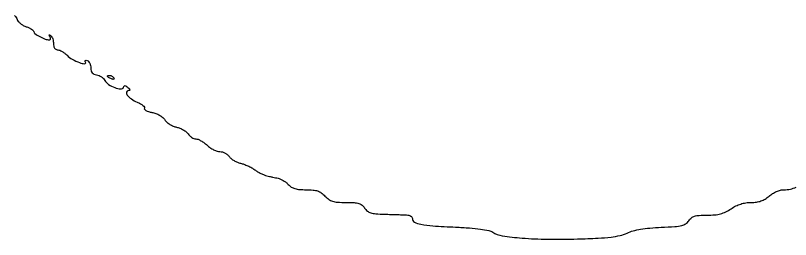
# Model space of a CAD drawing. Extents: x 0 to 2372, y 0 to 2187.
# Drawn here: x 1338.8 to 1643.8, y 862.4 to 950.6 of the extents above; entities that cross this region are included whole.
import ezdxf

# ---------------------------------------------------------------- set-up
doc = ezdxf.new("R2010")
doc.units = 0

msp = doc.modelspace()

# ---------------------------------------------------------------- linework, layer by layer
msp.add_lwpolyline([(1338.425687, 950.551869, -0.049675), (1339.101986, 949.797013, -0.081168), (1339.489708, 949.032429, 0.099985), (1339.927673, 948.243236, 0.045176), (1340.777064, 947.412063, 0.042293), (1341.864914, 946.668256, 0.044972), (1343.04086, 946.135601, -0.025147), (1344.174145, 945.67543, -0.035088), (1345.130753, 945.145181, -0.037819), (1345.816363, 944.621931, -0.214007), (1346, 944.212535, 0.252474), (1346.429863, 943.415497, 0.024317), (1348.39162, 942.258283, 0.030036), (1350.53796, 941.288767, 0.091307), (1352.10607, 941, 0.154354), (1352.430799, 941.102693, 0.184104), (1352.609463, 941.367188, 0.126941), (1352.600339, 941.771255, 0.06185), (1352.398692, 942.25, -0.015014), (1352.142093, 942.728576, -0.226751), (1352.139122, 942.912236, -0.476478), (1352.255494, 942.942162, -0.025923), (1352.589675, 942.666667, -0.054416), (1353.150795, 942.027931, -0.078375), (1353.481291, 941.3535, -0.045874), (1353.688282, 940.370469, -0.008177), (1353.875, 938.5, 0.096336), (1354.036714, 937.927332, 0.089759), (1354.403906, 937.440625, 0.089893), (1354.917841, 937.114018, 0.097006), (1355.5, 937, -0.098324), (1356.220458, 936.856941, -0.033977), (1357.175626, 936.383749, -0.032208), (1358.184428, 935.704958, -0.032191), (1359.097876, 934.902124, 0.067814), (1361.179025, 933.320097, 0.039652), (1364.023795, 931.997147, 0.074814), (1366.014198, 931.579804, 0.60683), (1366.380099, 932.194004, -0.079934), (1366.219446, 932.58038, -0.280838), (1366.298938, 932.825954, -0.209634), (1366.58954, 932.914858, -0.051384), (1367.089109, 932.80363, -0.135287), (1367.614281, 932.451472, -0.065516), (1368.06128, 931.769678, -0.057746), (1368.36843, 930.884831, -0.052497), (1368.478305, 929.923898, 0.055634), (1368.61608, 928.782293, 0.115705), (1369.013183, 927.984093, 0.120991), (1369.709785, 927.467653, 0.064106), (1370.752193, 927.180162, -0.063878), (1371.686112, 926.923048, -0.047561), (1372.629709, 926.418189, -0.048326), (1373.441901, 925.757482, -0.075119), (1373.981084, 925.035345, 0.122047), (1375.428876, 923.431449, 0.059915), (1377.892001, 922.16807, 0.067459), (1380.246568, 921.642711, 0.337603), (1381.315877, 922.32263, -0.082432), (1381.595972, 922.814391, -0.236734), (1381.944023, 922.971345, -0.149394), (1382.404291, 922.809639, -0.030466), (1383.075, 922.25, -0.02369), (1383.633862, 921.670355, -0.149937), (1383.799805, 921.300866, -0.346073), (1383.666723, 921.079796, -0.090891), (1383.231385, 921, 0.368221), (1382.542211, 920.412854, 0.206235), (1382.830094, 919.272235, 0.07682), (1384.460024, 917.71229, 0.053637), (1386.693254, 916.4837, -0.02863), (1387.972536, 915.860959, -0.048029), (1388.95412, 915.180374, -0.065337), (1389.531368, 914.54573, -0.298729), (1389.544179, 914.071483, 0.336462), (1389.584565, 913.650112, 0.080915), (1390.173589, 913.188575, 0.051681), (1391.197087, 912.755983, 0.0278), (1392.529067, 912.428569, -0.043482), (1394.060786, 912.000769, -0.041417), (1395.521907, 911.309241, -0.043815), (1396.754309, 910.443468, -0.072822), (1397.594956, 909.495423, 0.068362), (1398.388904, 908.58387, 0.039504), (1399.558399, 907.715367, 0.038687), (1400.894742, 907.015457, 0.051981), (1402.198975, 906.610205, -0.045762), (1403.496939, 906.224494, -0.036192), (1404.814459, 905.583721, -0.03733), (1405.95816, 904.80187, -0.0715), (1406.717579, 903.992825, 0.051364), (1407.377723, 903.230443, 0.045802), (1408.203791, 902.585392, 0.048505), (1409.063117, 902.144017, 0.094671), (1409.816922, 902, -0.098859), (1410.653801, 901.832902, -0.030654), (1411.81202, 901.265625, -0.029313), (1413.05921, 900.456789, -0.028438), (1414.216574, 899.5, 0.037928), (1415.419622, 898.543252, 0.033488), (1416.803069, 897.734375, 0.035014), (1418.153884, 897.175749, 0.080707), (1419.235597, 897, -0.072331), (1420.228804, 896.855564, -0.048738), (1421.29179, 896.423308, -0.048395), (1422.260654, 895.788079, -0.067409), (1422.973481, 895.036793, 0.067318), (1423.73264, 894.236386, 0.035638), (1424.858849, 893.455674, 0.034701), (1426.14615, 892.808976, 0.045021), (1427.404734, 892.411105, -0.033436), (1428.744794, 892.021335, -0.019848), (1430.284192, 891.3893, -0.019814), (1431.776039, 890.633556, -0.03204), (1432.971553, 889.862911, 0.025065), (1434.11198, 889.105068, 0.019045), (1435.430578, 888.387599, 0.019387), (1436.722026, 887.808614, 0.041982), (1437.761059, 887.488598, -0.000078), (1438.774068, 887.267366, -0.000047), (1439.973548, 887.005094, -0.000047), (1441.164474, 886.744456, -0.000083), (1442.148893, 886.528743, -0.055728), (1443.108227, 886.203118, -0.028929), (1444.221755, 885.599975, -0.028362), (1445.306808, 884.840057, -0.038294), (1446.187848, 884.028743, 0.068091), (1447.37021, 883.063189, 0.066653), (1448.776837, 882.442235, 0.05041), (1450.617032, 882.103807, 0.020288), (1453.174284, 882, -0.020263), (1455.90712, 881.889204, -0.06113), (1457.730009, 881.513708, -0.077079), (1459.165429, 880.768039, -0.047643), (1460.58758, 879.5, 0.049758), (1462.068787, 878.190487, 0.082697), (1463.558743, 877.453219, 0.058805), (1465.545674, 877.0978, 0.014884), (1468.830279, 877, -0.012958), (1472.090222, 876.915502, -0.060069), (1473.943444, 876.593906, -0.099087), (1475.18916, 875.930502, -0.074584), (1476.232432, 874.776459, 0.079151), (1477.29789, 873.619176, 0.093198), (1478.615385, 872.928487, 0.055128), (1480.604356, 872.55246, 0.011922), (1484.104404, 872.367265, -0.000358), (1486.717959, 872.289526, -0.000379), (1489.282231, 872.209472, -0.000361), (1491.49132, 872.137237, -0.001732), (1492.75, 872.090805, -0.059226), (1493.610441, 871.953139, -0.075908), (1494.339062, 871.620309, -0.092433), (1494.828056, 871.151474, -0.156791), (1495, 870.616631, 0.281534), (1495.814262, 869.285138, 0.070021), (1498.334249, 868.412795, 0.031466), (1503.040758, 867.79493, 0.005463), (1512, 867.286441, -0.007188), (1517.515066, 866.954333, -0.014662), (1521.829247, 866.504715, -0.015919), (1525.053791, 865.967778, -0.095904), (1526.618398, 865.328181, 0.107403), (1530.380775, 863.889202, 0.017647), (1538.160958, 862.982442, 0.01725), (1548.14166, 862.520626, 0.010369), (1560, 862.627298, 0.004719), (1568.099063, 862.944708, 0.017561), (1573.184436, 863.371495, 0.027885), (1576.736029, 863.997993, 0.051655), (1579.5, 864.955786, -0.04351), (1581.842641, 865.810473, -0.023799), (1584.831466, 866.464031, -0.019754), (1588.493312, 866.93602, -0.011444), (1592.921982, 867.227839, 0.006189), (1598.339823, 867.527693, 0.041538), (1601.001914, 867.931925, 0.088344), (1602.607492, 868.629676, 0.099949), (1603.793954, 869.816199, -0.07603), (1604.813569, 870.937571, -0.096849), (1606.045769, 871.591692, -0.059961), (1607.865217, 871.913673, -0.013844), (1610.982425, 872, 0.020555), (1614.002499, 872.124209, 0.044314), (1616.294052, 872.519407, 0.050049), (1618.300335, 873.27312, 0.034227), (1620.404862, 874.5, -0.033561), (1622.289554, 875.602084, -0.038778), (1624.217754, 876.382362, -0.03948), (1626.212219, 876.84533, -0.037237), (1628.294409, 877.001221, 0.033399), (1630.413634, 877.143556, 0.051102), (1632.202651, 877.573687, 0.053135), (1633.816581, 878.341861, 0.039988), (1635.405539, 879.501221, -0.040873), (1636.75492, 880.482128, -0.03528), (1638.312411, 881.285744, -0.036712), (1639.872508, 881.824333, -0.064847), (1641.221281, 882, 0.051546), (1643.783742, 882.264871, 0.068785), (1645.983854, 883.051444, 0.087258)], format="xyb")
msp.add_lwpolyline([(1377.492921, 926.011454, -0.1144), (1377.606889, 925.674071, -0.32948), (1377.487528, 925.474315, -0.155351), (1377.131719, 925.443138, -0.036408), (1376.551938, 925.618443, -0.029964), (1375.48003, 926.105273, -0.168622), (1375.057392, 926.558518, -0.444011), (1375.201747, 926.882327, -0.079093), (1375.940983, 927, -0.088797), (1376.34605, 926.927491, -0.053277), (1376.78502, 926.709615, -0.051183), (1377.189428, 926.389589, -0.061454)], format="xyb", close=True)

doc.saveas('drawing.dxf')
